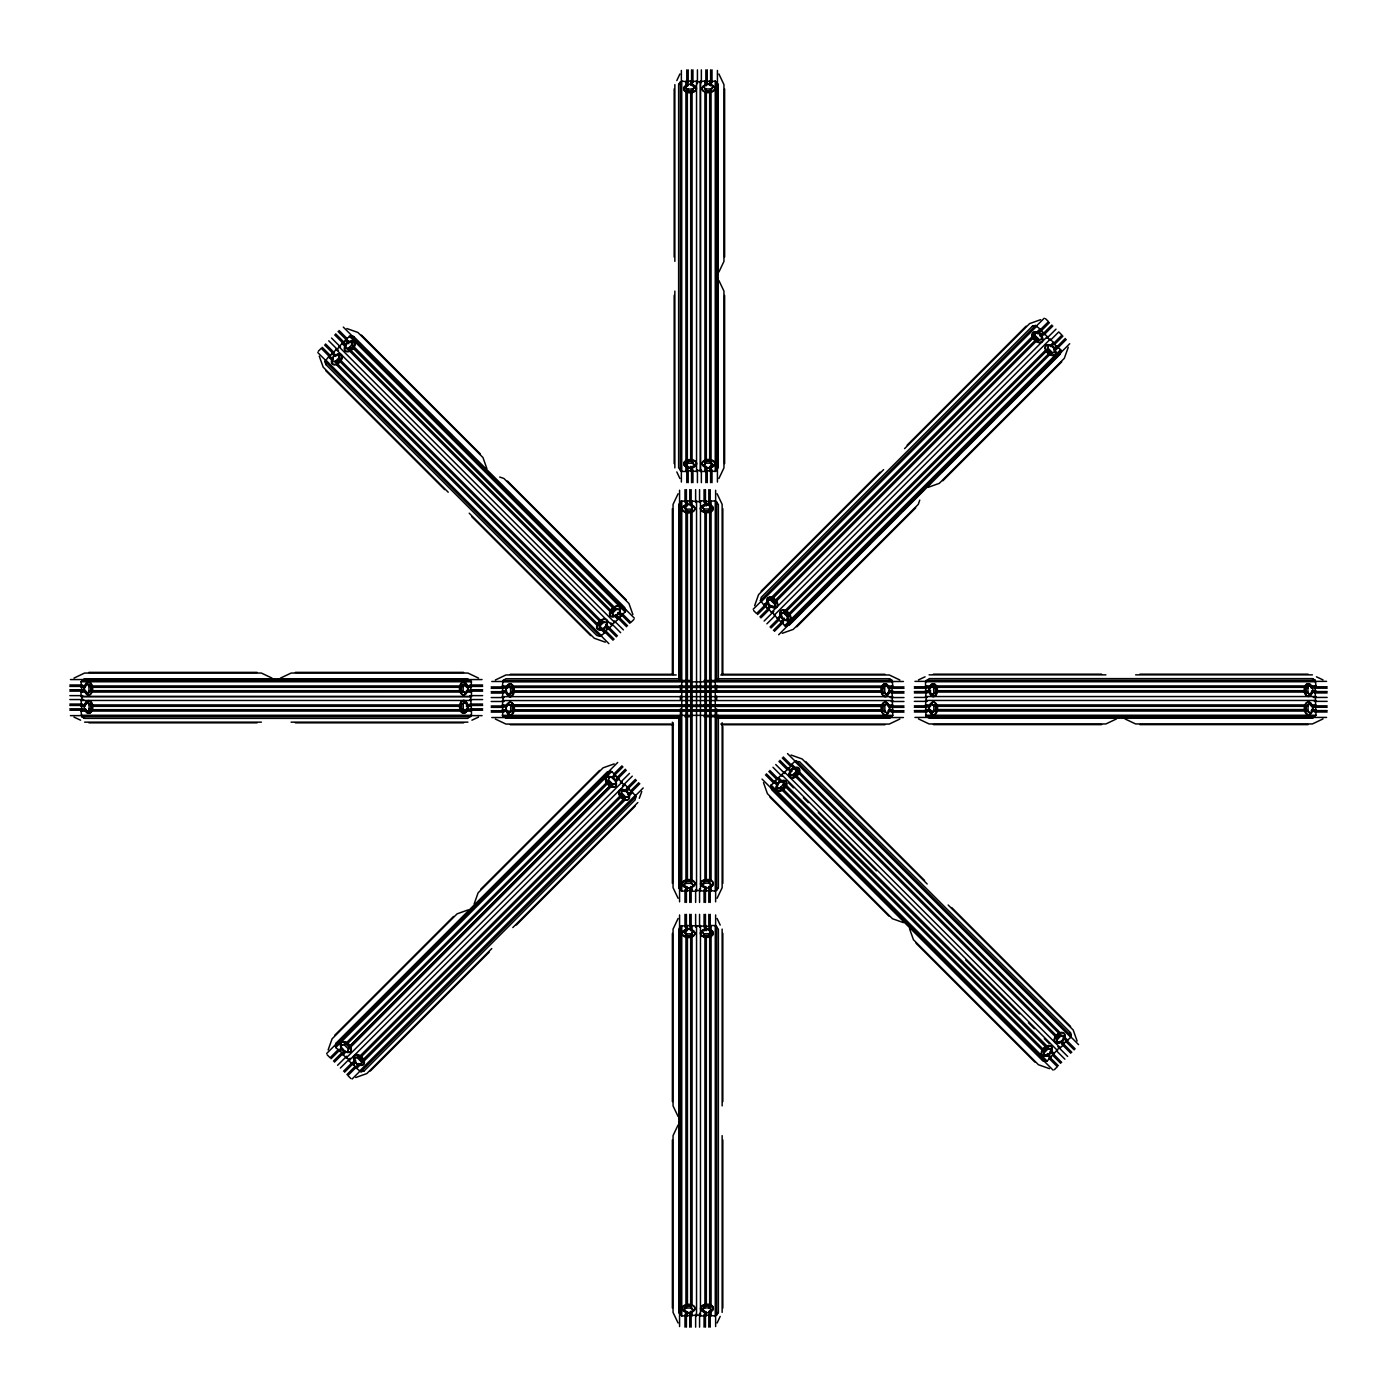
<?xml version="1.0" encoding="UTF-8"?>
<svg xmlns="http://www.w3.org/2000/svg" width="1397" height="1397" viewBox="0 0 1397 1397"><rect width="100%" height="100%" fill="white"/><g stroke="black" fill="none" stroke-linecap="round" stroke-linejoin="round"><path stroke-width="1.5" d="M341.2 1045.27L341.13 1048.606L344.413 1051.836L347.748 1051.731L349.023 1047.174L345.757 1043.926L341.2 1045.27L345.757 1043.926M347.748 1051.731L349.023 1047.174M354.174 1061.493L354.244 1058.158L358.802 1056.813L362.085 1060.061L362.015 1063.396L357.457 1064.741L354.174 1061.493L355.467 1056.918M360.793 1064.636L362.085 1060.061M1034.304 337.148L1034.374 333.813L1038.931 332.469L1042.197 335.717L1042.145 339.052L1037.587 340.379L1034.304 337.148L1035.579 332.573M1047.348 350.036L1048.641 345.461L1051.976 345.356L1055.259 348.604L1055.189 351.939L1050.631 353.284L1047.348 350.036L1048.641 345.461M607.835 781.744L609.127 777.169L612.462 777.046L615.745 780.294L615.675 783.63L611.118 784.974L607.835 781.744L609.127 777.169M620.879 794.631L622.171 790.056L625.524 789.934L628.79 793.182L628.72 796.534L624.162 797.862L620.879 794.631L622.171 790.056M767.582 604.028L767.652 600.675L772.227 599.33L775.492 602.578L775.422 605.931L770.865 607.258L767.582 604.028L768.804 602.806M774.217 607.154L775.492 602.578M780.644 616.915L780.713 613.562L785.271 612.235L788.554 615.466L788.467 618.819L783.909 620.163L780.644 616.915L781.849 615.693L778.304 619.412L780.679 621.787L784.241 618.155M787.262 620.041L787.332 616.688A2.48 1.519 44.6 0 0 787.227 616.252M685.927 89.478L685.927 471.453L681.736 471.453L678.628 467.803L678.628 84.693L681.736 81.043L687.289 81.969L687.324 81.043L690.677 81.043L690.677 85.269M690.677 81.043L690.642 81.969L696.544 81.043L696.544 471.453L685.892 470.545L685.927 471.453M696.544 81.043L696.509 81.969L704.926 81.043L704.926 85.269M704.926 81.043L704.891 81.969L709.676 81.043L709.676 85.269M709.676 81.043L709.641 81.969L715.247 81.043L718.11 84.693L718.11 467.803L715.247 471.453L704.891 470.545L704.926 471.453L700.456 471.453L700.421 81.969M678.89 717.482L678.89 887.566L681.753 891.234L692.109 890.308L692.074 891.234L696.544 891.234L696.579 890.308L704.926 891.234L704.961 890.308L709.676 891.234L709.711 890.308L715.264 891.234L718.372 887.566L718.372 715.334M687.359 930.646L687.359 926.455L685.944 925.547L680.426 926.228L678.89 929.197L678.89 1312.307L681.753 1315.957L700.491 1315.031L700.456 1315.957L704.926 1315.957L704.961 1315.031L715.264 1315.957L718.372 1312.307L718.372 929.197L715.264 925.547L711.073 925.547L711.073 1307.522M629.523 795.19L632.492 792.221L635.949 796.622L635.076 799.957L364.198 1070.853L360.863 1071.726L356.445 1068.268L359.431 1065.282M760.422 600.588L761.295 597.252L1032.191 326.357L1035.526 325.484L1039.944 328.941L763.88 604.988L760.422 600.588L1035.526 325.484L1032.191 326.357M628.929 795.836L631.881 792.885L631.514 791.226L627.532 788.537L628.161 787.873L625 784.712L624.372 785.376L611.764 771.476L607.154 772.035L336.275 1042.93L335.699 1047.54L343.679 1054.211L343.016 1054.84L349.599 1060.148L348.936 1060.76L352.096 1063.92L352.76 1063.309L355.449 1067.291L357.108 1067.64L360.059 1064.689M780.679 621.787L781.29 621.106L784.625 625.734L789.218 625.175L1060.113 354.279L1060.672 349.669L1052.692 342.998L1053.373 342.37L1050.212 339.209L1049.549 339.838L1044.275 333.289L1043.611 333.9L1040.922 329.919L1037.307 333.499M336.275 1042.93L335.245 1046.109L610.349 771.022M1060.113 354.279L1061.126 351.084L786.04 626.188M617.753 612.55L620.705 615.501L622.364 615.134L625.769 610.751L624.756 607.573L353.86 336.677L350.682 335.664L346.299 339.087L345.932 340.728L348.883 343.697M1060.393 1032.889L791.802 764.299L794.771 761.33L799.555 761.714L1070.434 1032.61L1070.818 1037.395L1062.89 1044.03L1063.519 1044.694L1060.358 1047.855L1059.729 1047.191L1047.121 1061.091L1042.511 1060.533L771.633 789.637L771.057 785.027L775.684 781.709L775.021 781.08L777.378 778.705L779.037 778.356L781.988 781.307M331.508 359.832L328.522 356.864L325.064 361.264L325.938 364.6L596.833 635.495L600.169 636.368L604.587 632.911L600.954 629.331M919.75 500.126L918.3 504.352L793.269 629.366L782.233 633.312M328.138 1049.933L332.067 1038.879L457.081 913.848L468.135 909.918M474.159 903.911L478.088 892.858L603.102 767.826L614.156 763.897M639.285 798.316L641.764 791.505M754.624 605.704L758.554 594.651L883.585 469.636M1068.251 347.277L1064.322 358.33L939.29 483.345L928.254 487.291M676.812 80.572L679.885 73.989M718.914 271.996L723.943 261.396L723.943 84.588L718.914 73.989M678.086 493.77L673.057 504.369L673.057 674.629M718.914 478.507L723.943 467.908L723.943 291.1L718.914 280.5M678.086 918.493L673.057 929.092L673.057 1105.9L678.086 1116.5M717.115 898.271L722.144 887.689L722.144 722.72M678.086 1125.004L673.057 1135.604L673.057 1312.412L678.086 1323.011M717.115 1323.011L720.188 1316.428M86.143 711.108L81.043 711.073L81.724 716.644L84.693 718.372L467.803 718.372L471.453 715.264L471.453 711.073L89.478 711.073M884.371 686.049L502.396 686.049L503.077 680.479L506.046 678.732L680.444 678.732M1307.522 685.927L925.547 685.927L925.547 681.736L929.197 678.628L1312.307 678.628L1315.276 680.356L1315.957 685.927L1310.857 685.892M687.359 505.924L687.359 501.733L685.944 500.825L680.426 501.506L678.89 504.474L678.89 678.855M81.043 692.074L81.969 692.109L81.043 681.753L84.693 678.89L467.803 678.89L471.453 681.753L470.545 692.109L471.453 692.074L471.453 696.544L470.545 696.579L81.043 696.544L81.043 692.074L85.269 692.074M716.905 678.732L889.156 678.732L892.124 680.479L892.805 686.049L891.897 686.014L892.805 715.369L889.156 718.233L716.905 718.233M1315.957 685.927L1315.031 685.892L1315.957 715.247L1312.307 718.11L929.197 718.11L926.228 716.574L925.547 711.056L926.455 709.641L930.646 709.641M678.628 84.693L680.356 81.724L680.356 470.772M718.372 887.566L716.644 890.553L716.644 708.803M718.372 1312.307L716.644 1315.276L716.644 926.228M763.88 604.988L764.508 604.325L767.232 608.359L770.218 605.372M767.232 608.359L767.861 607.678L771.388 612.497L1047.436 336.45M771.388 612.497L772.017 611.834L777.308 618.417L1045.916 349.826M777.308 618.417L777.937 617.753L778.304 619.412M687.83 461.551L685.543 465.725L687.865 468.152L692.475 468.117L694.763 465.672L692.423 461.534L687.83 461.551L685.543 465.725M706.166 461.447L703.896 465.62L706.201 468.03L710.811 468.012L713.099 465.568L710.776 461.412L706.166 461.447L703.896 465.62M683.901 506.709L686.189 504.265L690.799 504.23L693.104 506.657L690.834 510.831L686.224 510.865L683.901 506.709L686.224 509.137A2.48 1.519 -0.4 0 0 686.608 509.381M690.834 510.831L693.104 506.657M702.237 506.605L704.525 504.16L709.135 504.125L711.457 506.552L709.17 510.726L704.577 510.743L702.237 506.605L704.577 510.743M709.17 510.726L711.457 506.552M683.901 931.432L686.189 928.988L690.799 928.97L693.104 931.38L690.834 935.553L686.224 935.588L683.901 931.432L686.224 933.86A2.48 1.519 -0.4 0 0 686.608 934.104M690.834 935.553L693.104 931.38M702.237 931.328L704.525 928.883L709.135 928.848L711.457 931.275L709.17 935.449L704.577 935.466L702.237 931.328L704.577 935.466M709.17 935.449L711.457 931.275M685.421 86.701L687.708 84.257L692.318 84.239L694.641 86.649L692.353 90.805L687.743 90.84L685.421 86.701L687.743 90.84M692.353 90.805L694.641 86.649M703.756 86.579L706.044 84.152L710.654 84.117L712.976 86.527L710.706 90.7L706.096 90.735L703.756 86.579L706.096 90.735M710.706 90.7L712.976 86.527M686.294 881.577L684.006 884.022L686.346 888.16L690.956 888.125L693.244 885.681L690.904 881.542L686.294 881.577L684.024 885.75M704.647 881.472L702.359 883.899L704.682 888.038L709.292 888.003L711.579 885.576L709.257 881.437L704.647 881.472L702.359 885.628M686.294 1306.3L684.006 1308.745L686.346 1312.883L690.956 1312.848L693.244 1310.421L690.904 1306.265L686.294 1306.3L684.024 1310.473M704.647 1306.195L702.359 1308.622L704.682 1312.761L709.292 1312.743L711.579 1310.299L709.257 1306.16L704.647 1306.195L702.359 1310.351M332.067 357.876L335.297 354.594L339.873 355.868L339.977 359.221L336.729 362.487L332.172 361.212L332.067 357.876L333.289 359.081M344.954 344.815L348.185 341.549L352.76 342.824L352.865 346.159L349.634 349.442L345.059 348.167L344.954 344.815L346.177 346.037M338.633 354.663L338.738 357.999L335.507 361.282L332.172 361.212M345.059 348.167L348.394 348.22L351.625 344.954L351.52 341.601M598.929 624.581L602.159 621.298L606.735 622.591L606.857 625.926L603.609 629.209L600.273 629.139L598.929 624.581L600.273 629.139M611.816 611.519L615.047 608.254L619.622 609.529L619.744 612.881L616.514 616.164L613.161 616.094L611.816 611.519L613.161 616.094M600.151 625.786L603.382 622.503L606.735 622.591M613.039 612.742L616.287 609.459L619.622 609.529M767.652 600.675L772.227 599.33M1037.709 333.708L1038.931 332.469M770.865 607.258L772.07 606.036M1037.587 340.379L1042.145 339.052M1040.992 336.939L1042.197 335.717M611.118 784.974L615.675 783.63M780.713 613.562L785.271 612.235M1050.754 346.596L1051.976 345.356M788.554 615.466L787.332 616.688L784.049 613.458M1050.631 353.284L1055.189 351.939M1054.037 349.826L1055.259 348.604M354.244 1058.158L358.802 1056.813M357.457 1064.741L358.68 1063.501M624.162 797.862L628.72 796.534M627.585 794.404L628.79 793.182M776.645 784.328L779.875 781.045L784.45 782.337L784.573 785.69L781.325 788.956L777.972 788.886L776.645 784.328L777.867 785.533M792.763 768.001L789.532 771.284L790.877 775.841L794.212 775.911L797.46 772.628L796.115 768.071L792.763 768.001L793.985 769.206M776.749 787.681L780.102 787.751L783.333 784.468L783.228 781.115M789.637 774.619L792.99 774.689L796.22 771.423L796.115 768.071M1043.524 1051.05L1046.755 1047.767L1051.33 1049.042L1051.435 1052.395L1048.187 1055.661L1043.629 1054.386L1043.524 1051.05L1044.851 1055.608M1056.411 1037.988L1059.642 1034.723L1064.217 1035.998L1064.322 1039.333L1061.091 1042.616L1056.516 1041.341L1056.411 1037.988L1057.739 1042.546M1044.746 1052.255L1047.977 1048.99L1051.33 1049.042M1057.634 1039.211L1060.882 1035.928L1064.217 1035.998M318.254 351.293L321.223 348.324L330.984 358.103M328.522 356.864L329.151 357.527L331.875 353.493L334.861 356.479M331.875 353.493L332.503 354.174L336.031 349.355L612.078 625.402L603.906 632.282L604.587 632.911M336.031 349.355L336.66 350.018L341.951 343.418L618.015 619.482L611.415 624.791L612.078 625.402M341.951 343.418L342.579 344.099L345.303 340.065L348.29 343.051M618.015 619.482L617.334 618.854L621.368 616.129L618.382 613.143M633.906 619.412L630.938 622.381L621.875 613.335M761.138 591.141L880.058 472.203M907.159 445.119L1026.079 326.182M904.575 448.629L1029.606 323.615L1040.643 319.669M753.175 609.267L761.435 601.007M1035.945 326.496L1044.223 318.219M760.928 602.037L1036.976 325.972M334.634 1035.352L453.571 916.432M480.655 889.33L599.592 770.411M766.342 603.748L756.58 613.527L753.612 610.559M1039.403 330.687L1048.466 321.624L1045.497 318.656M772.873 597.933L1034.356 336.45M764.875 605.984L767.861 602.998M770.83 600.012L1034.967 335.891M1037.936 332.905L1040.922 329.919M757.558 614.505L766.621 605.46M1039.682 332.399L1049.461 322.62M774.689 600.902L1035.841 339.75M1039.682 335.874L1043.297 332.294M759.951 616.898L769.712 607.119M1042.773 334.058L1051.836 324.995M768.228 609.336L771.808 605.722M775.684 601.88L1037.709 339.803M1041.306 336.258L1044.275 333.289M760.928 617.876L769.241 609.563M1043.769 335.053L1052.832 325.99M326.671 1053.495L471.697 908.469M472.692 907.474L617.718 762.448M335.699 1047.54L611.764 771.476M764.107 621.054L773.868 611.275M1046.929 338.214L1055.992 329.151M338.388 1049.426L330.076 1057.739L327.108 1054.77M613.667 774.165L621.979 765.853M338.668 1050.492L341.654 1047.506M344.64 1044.537L608.76 780.399M611.746 777.413L614.715 774.444M774.148 615.256L1050.212 339.209M331.072 1058.734L339.384 1050.422M614.645 775.16L622.957 766.848M766.883 623.83L775.195 615.518M1050.457 340.239L1058.769 331.927L1061.947 335.105L1052.168 344.867M339.663 1051.487L342.632 1048.501M347.12 1044.03L609.738 781.394M612.724 778.408L615.71 775.422M333.446 1061.109L342.509 1052.046M616.287 778.286L625.35 769.223M342.021 1053.844L345.007 1050.876M349.477 1046.388L612.113 783.769M615.099 780.783L618.085 777.797M1050.387 345.356L1053.373 342.37M350.071 1045.847L610.07 785.847M334.442 1062.104L344.221 1052.325M616.566 779.98L626.327 770.218M770.044 626.991L778.356 618.679M343.016 1054.84L346.002 1051.854M348.971 1048.868L613.108 784.747M616.077 781.761L619.063 778.793M784.258 613.44L1047.785 349.879M1051.365 346.334L1054.351 343.348M771.039 627.986L779.351 619.674M1054.613 344.413L1062.925 336.101M786.633 615.815L1050.16 352.254M1053.74 348.709L1056.726 345.723M337.603 1065.282L346.666 1056.219M620.443 782.442L629.506 773.379M773.414 630.361L783.193 620.582M1056.254 347.539L1065.3 338.476M346.177 1058L622.224 781.936M781.656 622.765L784.643 619.779M787.629 616.81L1051.749 352.673M1054.089 350.28L1057.721 346.718M774.409 631.357L783.473 622.294M1056.534 349.233L1066.295 339.454M340.379 1068.041L350.158 1058.28M622.503 785.935L632.282 776.156M348.936 1060.76L625 784.712M784.625 625.734L1060.672 349.669M778.653 634.762L802.908 610.524M808.915 604.517L829.486 583.929M838.183 575.25L869.947 543.485M878.678 534.737L897.939 515.476M902.445 510.97L923.679 489.736M927.154 486.261L930.053 483.379M941.595 471.819L959.442 453.99M965.31 448.105L994.315 419.117M1005.857 407.557L1033.448 379.967M1037.954 375.461L1069.7 343.714M343.557 1071.22L352.62 1062.157M626.38 788.379L635.443 779.334M352.096 1063.92L355.711 1060.34M359.553 1056.464L620.705 795.33M624.581 791.488L628.161 787.873M344.553 1072.215L354.314 1062.436M626.659 790.091L636.438 780.312M353.092 1064.916L356.06 1061.93M360.548 1057.459L621.682 796.307M626.153 791.837L629.139 788.851M346.927 1074.59L355.24 1066.278M630.501 791.016L638.813 782.687M355.449 1067.291L359.081 1063.711M361.421 1061.318L625.542 797.198M627.934 794.841L631.514 791.226M356.235 1067.256L347.905 1075.568L350.891 1078.554M630.03 793.461L639.809 783.682M796.796 626.799L915.716 507.879M942.818 480.778L1061.737 361.84M363.901 1060.812L625.035 799.678M363.01 1061.737L624.494 800.271M359.413 1071.237L635.46 795.172M352.166 1078.99L360.426 1070.713M634.954 796.203L643.214 787.943M635.949 796.622L360.863 1071.726L364.198 1070.853M491.796 948.563L366.782 1073.594L355.729 1077.524M512.804 927.573L637.835 802.542M370.292 1071.028L489.229 952.09M516.331 925.006L635.251 806.069M1048.466 1047.82L778.373 777.727L792.466 764.91L791.802 764.299M1054.368 1069.683L1057.337 1066.714L1049.025 1058.402M84.117 686.346L88.255 684.006L90.7 686.294L90.735 690.904L88.325 693.226L84.152 690.956L84.117 686.346L85.846 686.329M86.579 693.244L90.735 690.904M84.239 704.682L88.378 702.359L90.805 704.647L90.84 709.257L88.43 711.562L84.257 709.292L84.239 704.682L85.968 704.682M86.701 711.579L90.84 709.257M883.009 687.865L885.419 685.543L889.592 687.83L889.61 692.441L887.2 694.746L883.044 692.475L883.009 687.865L887.147 685.543M883.131 706.218L885.523 703.896L889.697 706.166L889.732 710.776L887.322 713.099L883.148 710.811L883.131 706.218L887.27 703.878M1306.16 687.743L1308.57 685.438L1312.743 687.708L1312.761 692.318L1310.351 694.641L1306.195 692.353L1306.16 687.743L1310.299 685.421M1306.265 706.096L1308.675 703.774L1312.848 706.044L1312.883 710.654L1310.473 712.976L1306.3 710.706L1306.265 706.096L1310.421 703.756M461.412 686.224L463.839 683.919L468.012 686.189L468.03 690.799L465.62 693.104L461.447 690.834L461.412 686.224L465.568 683.901M461.534 704.577L463.944 702.254L468.117 704.525L468.152 709.135L465.725 711.457L461.551 709.17L461.534 704.577L465.672 702.237M505.697 687.988L508.124 685.665L512.297 687.935L512.315 692.545L509.905 694.868L505.731 692.58L505.697 687.988L507.425 687.97M508.176 694.868L510.603 692.563A2.48 1.519 89.6 0 0 510.848 692.161M508.229 704.001L505.819 706.323L505.836 710.933L508.281 713.221L512.437 710.881L512.402 706.288L508.229 704.001L512.402 706.288M508.281 713.221L512.437 710.881M928.848 687.865L933.004 685.543L935.449 687.83L935.466 692.423L933.056 694.746L928.883 692.475L928.848 687.865L930.577 687.848M931.328 694.763L935.466 692.423M931.38 703.896L928.97 706.201L928.988 710.811L931.432 713.099L935.588 710.776L935.553 706.166L931.38 703.896L935.553 706.166M931.432 713.099L933.86 710.776A2.48 1.519 89.6 0 0 934.104 710.392M1039.944 328.941L1040.259 330.548M84.693 678.89L81.724 680.426L470.772 680.426M889.156 718.233L892.124 716.696L703.983 716.696M1312.307 718.11L1315.276 716.574L926.228 716.574M73.989 678.086L84.588 673.057L261.396 673.057L271.996 678.086M280.5 678.086L291.1 673.057L467.908 673.057L478.507 678.086M495.341 680.007L505.941 674.961L676.218 674.961M471.924 720.188L478.507 717.115M918.493 679.885L925.076 676.812M899.86 719.036L889.26 724.065L720.765 724.065M1116.5 718.914L1105.9 723.943L929.092 723.943L918.493 718.914M1323.011 718.914L1312.412 723.943L1135.604 723.943L1125.004 718.914M502.396 686.049L503.322 686.014L502.396 690.799L506.622 690.799M502.396 690.799L503.322 690.764L502.396 696.649L892.805 696.649M502.396 696.649L503.322 696.632L502.396 705.031L884.371 705.031M471.453 711.073L470.545 711.108L471.453 709.676L470.545 696.579M925.547 685.927L926.455 685.892L925.547 690.677L930.646 690.642M502.396 705.031L503.322 704.996L502.396 709.781L506.622 709.781M925.547 690.677L926.455 690.642L925.547 696.544L1315.957 696.544M502.396 709.781L503.322 709.746L502.396 715.369L506.046 718.233L680.444 718.233M925.547 696.544L926.455 696.509L925.547 704.926L1305.409 704.926M925.547 704.926L926.455 704.891L925.547 709.676L929.773 709.676M925.547 709.676L926.455 709.641M620.949 791.278L624.302 791.173M687.743 89.111L692.353 89.076M706.079 88.989L710.689 88.971M687.83 463.28L692.441 463.263L694.763 465.672M706.183 463.175L710.776 463.14L713.099 465.568M690.817 509.102L686.224 509.137L686.224 510.865M704.559 509.014L709.17 508.997M86.527 684.024L90.7 686.294M466.284 686.206L468.012 686.189M508.124 685.665L512.297 687.935M84.152 690.956L85.881 690.939M887.863 687.83L889.592 687.83M931.275 685.543L935.449 687.83M461.447 690.834L465.62 693.104M505.731 692.58L507.46 692.58M512.315 692.545L510.603 692.563L510.569 687.953M1310.997 687.726L1312.743 687.708M883.044 692.475L887.2 694.746M887.881 692.441L889.61 692.441M928.883 692.475L930.612 692.458M1306.195 692.353L1310.351 694.641M1311.032 692.318L1312.761 692.318M86.649 702.359L90.805 704.647M466.388 704.542L468.117 704.525M84.257 709.292L86.003 709.274M887.968 706.183L889.697 706.166M461.551 709.17L465.725 711.457M466.423 709.152L468.152 709.135M505.836 710.933L507.565 710.916M1311.119 706.061L1312.848 706.044M883.148 710.811L887.322 713.099M888.003 710.794L889.732 710.776M928.988 710.811L930.716 710.794M935.588 710.776L933.86 710.776L933.825 706.183M1306.3 710.706L1310.473 712.976M1311.154 710.671L1312.883 710.654M704.647 883.201L709.257 883.166L711.579 885.576M690.817 933.825L686.224 933.86L686.224 935.588M704.559 933.737L709.17 933.72M686.311 1308.029L690.921 1308.011L693.244 1310.421M704.647 1307.924L709.257 1307.889L711.579 1310.299M700.421 470.545L696.509 470.545L696.544 471.453M687.324 505.05L687.324 500.825L700.491 501.733L700.456 500.825L704.926 500.825L704.961 501.733L715.264 500.825L718.372 504.474L718.372 681.003M88.902 672.376L257.083 672.376M295.413 672.376L463.594 672.376M510.254 674.297L673.476 674.297M721.725 674.297L884.947 674.297M933.406 674.175L1101.587 674.175M1139.917 674.175L1308.098 674.175M720.765 674.961L889.26 674.961L899.86 680.007M929.092 674.856L1105.9 674.856M1135.604 674.856L1312.412 674.856M70.444 679.571L275.541 679.571M276.955 679.571L482.052 679.571M503.077 680.479L691.218 680.479M703.983 680.479L892.124 680.479L889.156 678.732M926.228 680.356L1315.276 680.356L1312.307 678.628M914.948 681.369L926.63 681.369M1314.856 681.369L1326.556 681.369M491.796 681.492L503.496 681.492M891.723 681.492L903.405 681.492M81.043 681.753L471.453 681.753M502.396 681.858L892.805 681.858M925.547 681.736L1315.957 681.736M69.85 684.984L82.667 684.984M469.829 684.984L482.646 684.984M81.043 685.944L85.269 685.944M91.591 685.944L471.453 685.944M887.706 686.014L892.805 686.049M69.85 686.398L83.663 686.398M469.829 686.398L482.646 686.398M491.203 686.905L504.02 686.905M890.186 686.905L903.999 686.905M914.354 686.783L927.171 686.783M1313.337 686.783L1327.15 686.783M81.043 687.324L85.269 687.324M91.591 687.324L460.905 687.324M466.354 687.359L471.453 687.324M502.396 687.446L882.258 687.446M887.706 687.411L892.805 687.446M925.547 687.324L1305.409 687.324M1310.857 687.289L1315.957 687.324M491.203 688.302L504.02 688.302M891.181 688.302L903.999 688.302M914.354 688.197L927.171 688.197M1314.333 688.197L1327.15 688.197M69.85 689.751L83.663 689.751M469.829 689.751L482.646 689.751M81.043 690.677L85.269 690.677M91.591 690.677L460.905 690.677M466.354 690.712L471.453 690.677M936.095 690.677L1305.409 690.677M1311.731 690.677L1315.957 690.677M512.943 690.799L882.258 690.799M888.579 690.799L892.805 690.799M69.85 691.148L83.663 691.148M469.829 691.148L482.646 691.148M914.354 691.55L927.171 691.55M1313.337 691.55L1327.15 691.55M491.203 691.672L504.02 691.672M890.186 691.672L903.999 691.672M91.591 692.074L471.453 692.074M502.396 692.196L506.622 692.196M512.943 692.196L882.258 692.196M888.579 692.196L892.805 692.196M925.547 692.074L930.646 692.039M936.095 692.074L1305.409 692.074M1311.731 692.074L1315.957 692.074M491.203 693.069L504.02 693.069M891.181 693.069L903.999 693.069M914.354 692.947L927.171 692.947M1314.333 692.947L1327.15 692.947M69.85 695.636L82.667 695.636M469.829 695.636L482.646 695.636M81.043 696.544L471.453 696.544M914.354 697.435L927.171 697.435M1313.337 697.435L1327.15 697.435M491.203 697.557L504.02 697.557M890.186 697.557L903.999 697.557M69.85 699.565L83.663 699.565M469.829 699.565L482.646 699.565M81.043 711.073L81.969 711.108L81.043 700.456L471.453 700.456M502.396 700.561L892.805 700.561M925.547 700.456L1315.957 700.456M491.203 701.486L504.02 701.486M891.181 701.486L903.999 701.486M914.354 701.364L927.171 701.364M1314.333 701.364L1327.15 701.364M69.85 704.053L82.667 704.053M469.829 704.053L482.646 704.053M81.043 704.926L85.269 704.926M91.591 704.926L460.905 704.926M466.354 704.961L471.453 704.926M511.669 704.996L682.696 704.996M684.809 704.996L691.201 704.996M704.001 704.996L883.533 704.996M1311.731 704.926L1315.957 704.926M888.579 705.031L892.805 705.031M69.85 705.45L83.663 705.45M469.829 705.45L482.646 705.45M914.354 705.852L927.171 705.852M1313.337 705.852L1327.15 705.852M491.203 705.956L504.02 705.956M890.186 705.956L903.999 705.956M81.043 706.323L85.269 706.323M91.591 706.323L460.905 706.323M466.354 706.358L471.453 706.323M502.396 706.428L506.622 706.428M512.943 706.428L882.258 706.428M888.579 706.428L892.805 706.428M925.547 706.323L930.646 706.288M936.095 706.323L1305.409 706.323M1311.731 706.323L1315.957 706.323M914.354 707.249L927.171 707.249M1313.337 707.249L1327.15 707.249M491.203 707.353L504.02 707.353M890.186 707.353L903.999 707.353M69.85 708.803L82.667 708.803M469.829 708.803L482.646 708.803M936.898 709.641L1304.606 709.641M81.043 709.676L86.143 709.711M91.591 709.676L471.453 709.676M512.943 709.781L882.258 709.781M888.579 709.781L892.805 709.781M936.095 709.676L1305.409 709.676M1311.731 709.676L1315.957 709.676M69.85 710.217L83.663 710.217M469.829 710.217L482.646 710.217M491.203 710.724L504.02 710.724M890.186 710.724L903.999 710.724M914.354 710.602L927.171 710.602M1313.337 710.602L1327.15 710.602M925.547 711.056L1305.409 711.056M1311.731 711.056L1315.957 711.056M502.396 711.178L882.258 711.178M888.579 711.178L892.805 711.178M491.203 712.121L504.02 712.121M891.181 712.121L903.999 712.121M914.354 712.016L927.171 712.016M1314.333 712.016L1327.15 712.016M81.043 715.264L471.453 715.264M502.396 715.369L892.805 715.369M925.547 715.247L1315.957 715.247M70.444 715.631L82.144 715.631M470.37 715.631L482.052 715.631M470.772 716.644L81.724 716.644L84.693 718.372M503.077 716.696L680.566 716.696M684.827 716.696L691.218 716.696M914.948 717.429L1120.045 717.429M1121.459 717.429L1326.556 717.429M491.796 717.534L679.082 717.534M718.163 717.534L903.405 717.534M84.588 722.144L261.396 722.144M291.1 722.144L467.908 722.144M88.902 722.825L257.083 722.825M295.413 722.825L463.594 722.825M670.909 724.065L505.941 724.065L495.341 719.036M510.254 724.729L673.476 724.729M721.725 724.729L884.947 724.729M933.406 724.624L1101.587 724.624M1139.917 724.624L1308.098 724.624M687.324 929.773L687.324 925.547L711.108 926.455L711.073 925.547M352.76 342.824L348.185 341.549M599.034 627.917L603.609 629.209M81.043 700.456L81.969 700.491L81.969 696.579M353.86 336.677L350.682 335.664L625.769 610.751M1042.511 1060.533L1045.707 1061.545L770.603 786.441M499.707 477.041L503.933 478.49L628.964 603.521L632.893 614.575M346.858 328.539L357.911 332.469L482.943 457.5L486.872 468.554M605.285 642.166L594.249 638.237L469.217 513.205M791.086 755.044L802.14 758.973L927.171 883.987M903.492 922.649L892.439 918.72L767.424 793.688L763.495 782.634M1049.514 1068.67L1038.46 1064.741L913.446 939.71L909.517 928.656M1316.428 676.812L1323.011 679.885M73.989 717.115L80.572 720.188M1038.792 339.157L1035.526 335.926A2.48 1.502 44.6 0 0 1035.753 336.904M1048.571 348.813L1051.854 352.044M771.004 600.57L774.287 603.801M796.22 771.423L797.46 772.628M1059.642 1034.723L1060.882 1035.928M1063.082 1038.128L1064.322 1039.333M792.99 774.689L794.212 775.911M1059.852 1041.394L1061.091 1042.616M351.625 344.954L352.865 346.159M615.047 608.254L616.287 609.459M348.394 348.22L349.634 349.442M616.514 616.164L615.274 614.942L618.993 618.487M783.333 784.468L784.573 785.69M1046.755 1047.767L1047.977 1048.99M1050.195 1051.173L1051.435 1052.395M780.102 787.751L781.325 788.956M1046.964 1054.456L1048.187 1055.661M335.297 354.594L336.52 355.816M338.738 357.999L339.977 359.221M602.159 621.298L603.382 622.503M605.617 624.721L606.857 625.926M336.729 362.487L335.507 361.282A2.48 1.502 -45.4 0 0 335.961 361.177M609.057 780.521L612.323 783.752M622.102 793.409L625.367 796.639M344.535 1045.166L347.818 1048.396M357.58 1058.053L360.863 1061.283M805.667 761.54L924.587 880.477M951.689 907.561L1070.608 1026.498M948.161 904.994L1073.193 1030.008L1077.122 1041.062M796.22 760.841L1071.307 1035.945L1070.434 1032.61M787.524 753.577L795.784 761.854M1070.312 1036.364L1078.571 1044.624M794.771 761.33L1070.818 1037.395M1063.379 1035.876L1067.849 1040.346M361.439 335.053L480.358 453.973M507.46 481.074L626.38 599.994M783.28 756.982L793.042 766.761M1066.854 1040.573L1075.166 1048.885M790.807 765.277L1060.899 1035.369M1063.292 1037.709L1066.871 1041.341M782.285 757.977L790.597 766.289M1065.859 1041.551L1074.171 1049.863M788.449 767.652L792.064 771.231M795.906 775.108L1057.04 1036.26M1061.51 1040.73L1064.497 1043.716M779.91 760.352L788.222 768.664M1062.017 1042.476L1071.796 1052.255M787.454 768.647L791.086 772.209M794.91 776.103L1056.062 1037.238M1060.533 1041.708L1063.519 1044.694M778.915 761.348L787.227 769.66M1061.737 1044.188L1070.801 1053.233M343.295 327.09L353.022 336.799M366.031 349.826L378.046 361.84M389.763 373.54L414.368 398.162M431.69 415.485L452.069 435.864M459.578 443.373L478.612 462.407M489.317 473.112L513.572 497.349M521.081 504.858L538.701 522.478M554.609 538.404L580.611 564.388M593.725 577.502L607.101 590.896M618.871 602.666L634.343 618.138M349.267 336.118L625.315 612.165M784.293 771.808L1060.358 1047.855M775.737 764.526L784.8 773.571M1057.861 1046.632L1067.64 1056.411M339.052 330.495L347.364 338.807M346.299 339.087L349.285 342.055M352.271 345.042L614.89 607.678M619.377 612.148L622.364 615.134M781.534 774.567L1057.581 1050.614M338.057 331.491L347.836 341.252M620.181 613.615L629.942 623.376M772.978 767.285L782.023 776.348M788.537 782.861L793.496 787.821M803.397 797.722L808.357 802.681M818.24 812.548L876.513 870.837M965.729 960.036L1019.6 1013.925M1028.402 1022.709L1034.444 1028.751M1044.327 1038.652L1049.287 1043.611M1056.551 1050.876L1064.863 1059.188M352.76 347.521L615.396 610.157M353.319 348.115L613.318 608.114M335.682 333.866L344.745 342.929M618.504 616.688L627.567 625.751M784.939 784.258L1046.423 1045.724M342.946 342.44L345.932 345.426M350.403 349.896L613.039 612.532M1051.452 1050.806L1054.421 1053.775M334.686 334.861L344.465 344.622M616.077 616.252L626.589 626.747M769.799 770.463L778.112 778.775M1051.924 1052.587L1061.685 1062.349M777.378 778.705L781.01 782.285M784.835 786.162L1045.986 1047.313M1050.457 1051.784L1053.443 1054.77M768.804 771.458L777.116 779.77M1052.395 1055.032L1060.707 1063.344M775.021 781.08L777.989 784.066M780.975 787.052L1043.611 1049.688M1047.488 1053.513L1051.068 1057.145M331.526 338.022L340.589 347.085M614.348 620.862L623.411 629.907M766.429 773.833L776.208 783.595M1050.003 1057.407L1058.315 1065.719M338.79 346.578L614.855 622.643M774.025 782.076L777.011 785.062M779.997 788.03L1044.118 1052.168M1046.51 1054.508L1050.09 1058.123M765.434 774.829L773.763 783.141M328.749 340.798L338.511 350.577M610.873 622.922L620.635 632.684M771.057 785.027L1047.121 1061.091M762.029 779.072L907.055 924.098M908.05 925.093L1053.076 1070.119M325.571 343.976L333.883 352.288M607.695 626.083L617.474 635.862M332.87 352.515L335.856 355.502M340.327 359.972L601.461 621.106M605.949 625.577L608.917 628.563M324.593 344.954L332.905 353.266M608.166 628.528L616.479 636.857M339.331 360.95L600.483 622.102M604.953 626.572L607.939 629.558M322.201 347.329L330.53 355.641M605.041 630.169L614.104 639.232M329.517 355.868L333.08 359.483M336.974 363.325L605.565 631.915M603.329 630.449L613.108 640.21M769.991 797.216L888.929 916.135M916.013 943.237L1034.95 1062.157M335.979 364.32L597.13 625.454M325.553 359.815L601.618 635.879M317.817 352.585L326.077 360.845M600.588 635.356L608.865 643.633M600.169 636.368L325.064 361.264L325.938 364.6M448.227 492.215L323.196 367.184L319.267 356.148M325.78 370.711L444.7 489.631M471.802 516.733L590.721 635.652M693.244 885.681L690.904 881.542M718.11 84.693L716.574 81.724L716.574 470.772M678.89 887.566L680.426 890.553L680.426 708.803M678.89 1312.307L680.426 1315.276L680.426 926.228M717.115 493.77L722.144 504.369L722.144 674.629M676.812 471.924L679.885 478.507M717.115 918.493L720.188 925.076M678.086 898.271L673.057 887.689L673.057 722.72M687.324 500.825L687.359 501.733M687.324 925.547L687.359 926.455M1307.889 687.743L1307.924 692.353M1308.011 706.079L1308.029 710.689M933.72 687.83L933.737 692.441M884.738 687.865L884.772 692.458M884.86 706.201L884.877 710.811M710.654 84.117L710.671 85.846M710.776 461.412L710.776 463.14A2.48 1.519 -0.4 0 0 710.392 462.896M710.794 466.284L710.811 468.012M709.135 504.125L709.152 505.854M706.044 84.152L706.061 85.881M709.257 881.437L709.257 883.166M709.274 886.274L709.292 888.003M709.135 928.848L709.152 930.577M704.525 504.16L704.542 505.889M709.257 1306.16L709.257 1307.889M709.274 1310.997L709.292 1312.743M704.682 886.309L704.682 888.038M704.525 928.883L704.542 930.612M704.682 1311.032L704.682 1312.761M692.318 84.239L692.318 85.968M692.423 461.534L692.441 463.263M692.458 466.388L692.475 468.117M687.708 84.257L687.726 86.003M690.939 886.397L690.956 888.125M687.848 466.423L687.865 468.152M686.189 504.265L686.206 505.993M690.904 1306.265L690.921 1308.011M690.939 1311.119L690.956 1312.848M686.329 886.414L686.346 888.16M686.189 928.988L686.206 930.716M686.329 1311.154L686.346 1312.883M510.673 706.288L510.708 710.898M463.175 690.817L463.14 686.224A2.48 1.519 89.6 0 0 462.896 686.608M463.263 704.559L463.28 709.17M88.971 686.311L88.989 690.921M89.076 704.647L89.111 709.257M724.624 88.902L724.624 257.083M724.624 295.413L724.624 463.594M722.825 508.683L722.825 674M722.825 726.457L722.825 883.375M722.825 933.406L722.825 1101.587M722.825 1139.917L722.825 1308.098M722.144 929.092L722.144 1105.9M722.144 1135.604L722.144 1312.412M717.429 70.444L717.429 275.541M717.429 276.955L717.429 482.052M716.644 501.506L716.644 681.125M716.644 685.386L716.644 691.759M716.644 696.02L716.644 700.281M715.631 490.225L715.631 501.907M715.631 890.133L715.631 901.833M715.631 914.948L715.631 926.63M715.631 1314.856L715.631 1326.556M715.247 81.043L715.247 471.453M715.264 500.825L715.264 891.234M715.264 925.547L715.264 1315.957M712.016 69.85L712.016 82.667M712.016 469.829L712.016 482.646M711.056 81.043L711.056 85.269M711.056 91.591L711.056 471.453M711.073 500.825L711.073 880.686M711.108 886.135L711.073 891.234M711.108 1310.857L711.073 1315.957M710.602 69.85L710.602 83.663M710.602 469.829L710.602 482.646M710.217 489.631L710.217 502.449M710.217 888.614L710.217 902.427M710.217 914.354L710.217 927.171M710.217 1313.337L710.217 1327.15M709.676 91.591L709.676 460.905M709.641 466.354L709.676 471.453M709.676 500.825L709.676 880.686M709.711 886.135L709.676 891.234M709.676 925.547L709.676 1305.409M709.711 1310.857L709.676 1315.957M708.803 489.631L708.803 502.449M708.803 889.61L708.803 902.427M708.803 914.354L708.803 927.171M708.803 1314.333L708.803 1327.15M707.249 69.85L707.249 83.663M707.249 469.829L707.249 482.646M706.323 81.043L706.323 85.269M706.323 91.591L706.323 460.905M706.288 466.354L706.323 471.453M706.323 500.825L706.358 505.924M706.323 511.372L706.323 880.686M706.323 887.008L706.323 891.234M706.323 925.547L706.358 930.646M706.323 936.095L706.323 1305.409M706.323 1311.731L706.323 1315.957M705.852 69.85L705.852 83.663M705.852 469.829L705.852 482.646M705.45 489.631L705.45 502.449M705.45 888.614L705.45 902.427M705.45 914.354L705.45 927.171M705.45 1313.337L705.45 1327.15M704.926 91.591L704.926 471.453M704.926 500.825L704.961 505.924M704.926 511.372L704.926 880.686M704.926 887.008L704.926 891.234M704.926 925.547L704.961 930.646M704.926 936.095L704.926 1305.409M704.926 1311.731L704.926 1315.957M704.053 489.631L704.053 502.449M704.053 889.61L704.053 902.427M704.053 914.354L704.053 927.171M704.053 1314.333L704.053 1327.15M701.364 69.85L701.364 82.667M701.364 469.829L701.364 482.646M700.456 81.043L700.456 471.453M700.456 500.825L700.456 891.234M700.456 925.547L700.456 1315.957M699.565 489.631L699.565 502.449M699.565 888.614L699.565 902.427M699.565 914.354L699.565 927.171M699.565 1313.337L699.565 1327.15M697.435 69.85L697.435 83.663M697.435 469.829L697.435 482.646M696.544 500.825L696.544 891.234M696.544 925.547L696.544 1315.957M695.636 489.631L695.636 502.449M695.636 889.61L695.636 902.427M695.636 914.354L695.636 927.171M695.636 1314.333L695.636 1327.15M692.947 69.85L692.947 82.667M692.947 469.829L692.947 482.646M692.074 81.043L692.074 85.269M692.074 91.591L692.074 460.905M692.039 466.354L692.074 471.453M692.074 500.825L692.074 880.686M692.074 887.008L692.074 891.234M692.074 925.547L692.074 1305.409M692.074 1311.731L692.074 1315.957M691.55 69.85L691.55 83.663M691.55 469.829L691.55 482.646M691.148 489.631L691.148 502.449M691.148 888.614L691.148 902.427M691.148 914.354L691.148 927.171M691.148 1313.337L691.148 1327.15M690.677 91.591L690.677 460.905M690.642 466.354L690.677 471.453M690.677 500.825L690.712 505.924M690.677 511.372L690.677 880.686M690.677 887.008L690.677 891.234M690.677 925.547L690.712 930.646M690.677 936.095L690.677 1305.409M690.677 1311.731L690.677 1315.957M689.751 489.631L689.751 502.449M689.751 888.614L689.751 902.427M689.751 914.354L689.751 927.171M689.751 1313.337L689.751 1327.15M688.197 69.85L688.197 82.667M688.197 469.829L688.197 482.646M687.359 512.175L687.359 681.107M687.359 685.368L687.359 691.759M687.359 696.02L687.359 700.281M687.359 708.803L687.359 879.866M687.359 936.898L687.359 1304.606M687.324 81.043L687.289 86.143M687.324 91.591L687.324 471.453M687.324 511.372L687.324 880.686M687.324 887.008L687.324 891.234M687.324 936.095L687.324 1305.409M687.324 1311.731L687.324 1315.957M686.783 69.85L686.783 83.663M686.783 469.829L686.783 482.646M686.398 489.631L686.398 502.449M686.398 888.614L686.398 902.427M686.398 914.354L686.398 927.171M686.398 1313.337L686.398 1327.15M685.927 81.043L685.892 86.143M685.944 500.825L685.944 880.686M685.944 887.008L685.944 891.234M685.944 925.547L685.944 1305.409M685.944 1311.731L685.944 1315.957M684.984 489.631L684.984 502.449M684.984 889.61L684.984 902.427M684.984 914.354L684.984 927.171M684.984 1314.333L684.984 1327.15M681.736 81.043L681.736 471.453M681.753 500.825L681.753 891.234M681.753 925.547L681.753 1315.957M681.369 70.444L681.369 82.144M681.369 470.37L681.369 482.052M680.426 501.506L680.426 681.125M680.426 685.386L680.426 691.759M680.426 696.02L680.426 700.281M679.571 490.225L679.571 679.553M679.571 716.574L679.571 901.833M679.571 914.948L679.571 1120.045M679.571 1121.459L679.571 1326.556M674.856 84.588L674.856 261.396M674.856 291.1L674.856 467.908M674.175 88.902L674.175 257.083M674.175 295.413L674.175 463.594M672.376 508.683L672.376 674M672.376 722.249L672.376 883.375M672.376 933.406L672.376 1101.587M672.376 1139.917L672.376 1308.098M692.51 88.535A2.48 1.502 -0.4 0 1 692.353 88.919M688.127 89.373A2.48 1.502 -0.4 0 1 687.603 88.657M691.672 84.623A6.426 3.912 -0.4 0 1 695.322 90.613A6.426 3.912 -0.4 0 1 684.774 90.683A6.426 3.912 -0.4 0 1 688.354 84.641M691.69 85.147A6.426 3.912 -0.4 0 1 695.322 91.137A6.426 3.912 -0.4 0 1 684.792 91.207A6.426 3.912 -0.4 0 1 688.354 85.165M710.706 88.814A2.48 1.502 -0.4 0 1 710.392 89.164M706.131 88.919A2.48 1.502 -0.4 0 1 705.939 88.552M710.025 85.025A6.426 3.912 -0.4 0 1 713.675 91.032A6.426 3.912 -0.4 0 1 703.128 91.084A6.426 3.912 -0.4 0 1 706.69 85.042M702.918 465.341A6.426 3.929 -0.4 0 1 705.729 459.805A6.426 3.929 -0.4 0 1 714.513 461.953A6.426 3.929 -0.4 0 1 710.165 467.122M706.83 467.139A6.426 3.929 -0.4 0 1 703.948 466.144M357.457 1058.158A2.48 1.502 44.6 0 1 358.435 1058.227M359.5 1058.821A2.48 1.502 44.6 0 1 360.356 1059.782M353.93 1058.559A6.426 3.912 44.6 0 1 357.37 1054.543A6.426 3.912 44.6 0 1 363.988 1060.096A6.426 3.912 44.6 0 1 361.701 1065.09M360.391 1064.951A6.426 3.912 44.6 0 1 357.632 1063.641M355.275 1061.301A6.426 3.912 44.6 0 1 354.436 1059.939M341.392 1047.052A6.426 3.912 44.6 0 1 344.308 1041.638A6.426 3.912 44.6 0 1 351.328 1048.571A6.426 3.912 44.6 0 1 345.967 1051.574M344.588 1050.754A6.426 3.912 44.6 0 1 342.213 1048.414M623.988 796.22A2.48 1.519 44.6 0 1 623.01 795.417M625.716 790.65A6.426 3.929 44.6 0 1 628.266 799.451A6.426 3.929 44.6 0 1 619.342 794.212A6.426 3.929 44.6 0 1 624.337 789.846M629.209 797.408A6.426 3.929 44.6 0 1 623.76 799.573A6.426 3.929 44.6 0 1 618.522 792.378A6.426 3.929 44.6 0 1 623.97 790.213M626.624 792.099A6.426 3.929 44.6 0 1 629.052 796.115M610.943 783.315A2.48 1.519 44.6 0 1 610.419 782.966M609.948 782.53A2.48 1.519 44.6 0 1 609.302 781.482M615.501 781.849A6.426 3.929 44.6 0 1 612.55 787.262A6.426 3.929 44.6 0 1 605.53 780.329A6.426 3.929 44.6 0 1 610.926 777.326M612.305 778.129A6.426 3.929 44.6 0 1 614.663 780.469M1308.465 692.51A2.48 1.502 89.6 0 1 1308.081 692.353M1307.627 688.127A2.48 1.502 89.6 0 1 1308.343 687.603M1312.377 691.672A6.426 3.912 89.6 0 1 1306.387 695.322A6.426 3.912 89.6 0 1 1306.317 684.774A6.426 3.912 89.6 0 1 1312.359 688.354M1311.853 691.69A6.426 3.912 89.6 0 1 1305.863 695.322A6.426 3.912 89.6 0 1 1305.793 684.792A6.426 3.912 89.6 0 1 1311.835 688.354M1308.186 710.706A2.48 1.502 89.6 0 1 1307.836 710.392M1308.081 706.131A2.48 1.502 89.6 0 1 1308.448 705.939M1311.975 710.025A6.426 3.912 89.6 0 1 1305.968 713.675A6.426 3.912 89.6 0 1 1305.916 703.128A6.426 3.912 89.6 0 1 1311.958 706.69M931.659 702.918A6.426 3.929 89.6 0 1 937.195 705.729A6.426 3.929 89.6 0 1 935.047 714.513A6.426 3.929 89.6 0 1 929.878 710.165M929.861 706.83A6.426 3.929 89.6 0 1 930.856 703.948M88.535 704.49A2.48 1.502 89.6 0 1 88.919 704.647M89.373 708.873A2.48 1.502 89.6 0 1 88.657 709.397M84.623 705.328A6.426 3.912 89.6 0 1 90.613 701.678A6.426 3.912 89.6 0 1 90.683 712.226A6.426 3.912 89.6 0 1 84.641 708.646M85.147 705.31A6.426 3.912 89.6 0 1 91.137 701.678A6.426 3.912 89.6 0 1 91.207 712.208A6.426 3.912 89.6 0 1 85.165 708.646M88.814 686.294A2.48 1.502 89.6 0 1 89.164 686.608M88.919 690.869A2.48 1.502 89.6 0 1 88.552 691.061M85.025 686.975A6.426 3.912 89.6 0 1 91.032 683.325A6.426 3.912 89.6 0 1 91.084 693.872A6.426 3.912 89.6 0 1 85.042 690.31M465.341 694.082A6.426 3.929 89.6 0 1 459.805 691.271A6.426 3.929 89.6 0 1 461.953 682.487A6.426 3.929 89.6 0 1 467.122 686.835M467.139 690.17A6.426 3.929 89.6 0 1 466.144 693.052M704.49 1308.465A2.48 1.502 -0.4 0 1 704.647 1308.081M708.873 1307.627A2.48 1.502 -0.4 0 1 709.397 1308.343M705.328 1312.377A6.426 3.912 -0.4 0 1 701.678 1306.387A6.426 3.912 -0.4 0 1 712.226 1306.317A6.426 3.912 -0.4 0 1 708.646 1312.359M705.31 1311.853A6.426 3.912 -0.4 0 1 701.678 1305.863A6.426 3.912 -0.4 0 1 712.208 1305.793A6.426 3.912 -0.4 0 1 708.646 1311.835M686.294 1308.186A2.48 1.502 -0.4 0 1 686.608 1307.836M690.869 1308.081A2.48 1.502 -0.4 0 1 691.061 1308.448M686.975 1311.975A6.426 3.912 -0.4 0 1 683.325 1305.968A6.426 3.912 -0.4 0 1 693.872 1305.916A6.426 3.912 -0.4 0 1 690.31 1311.958M694.082 931.659A6.426 3.929 -0.4 0 1 691.271 937.195A6.426 3.929 -0.4 0 1 682.487 935.047A6.426 3.929 -0.4 0 1 686.835 929.878M690.17 929.861A6.426 3.929 -0.4 0 1 693.052 930.856M884.93 692.475A2.48 1.502 89.6 0 1 884.58 692.179M888.702 691.794A6.426 3.912 89.6 0 1 882.712 695.444A6.426 3.912 89.6 0 1 882.642 684.897A6.426 3.912 89.6 0 1 888.684 688.477M885.034 710.811A2.48 1.502 89.6 0 1 884.685 710.514M888.824 710.147A6.426 3.912 89.6 0 1 883.742 714.548A6.426 3.912 89.6 0 1 881.472 705.799A6.426 3.912 89.6 0 1 886.955 702.918M887.776 703.931A6.426 3.912 89.6 0 1 888.806 706.812M506.587 688.616A6.426 3.929 89.6 0 1 512.612 684.967A6.426 3.929 89.6 0 1 512.682 695.514A6.426 3.929 89.6 0 1 506.622 691.952M510.953 710.514A2.48 1.519 89.6 0 1 510.621 710.846M508.508 703.04A6.426 3.929 89.6 0 1 514.044 705.852A6.426 3.929 89.6 0 1 511.896 714.635A6.426 3.929 89.6 0 1 506.727 710.287M506.709 706.952A6.426 3.929 89.6 0 1 507.705 704.071M704.49 883.742A2.48 1.502 -0.4 0 1 704.647 883.358M708.873 882.904A2.48 1.502 -0.4 0 1 709.397 883.62M705.328 887.654A6.426 3.912 -0.4 0 1 701.678 881.664A6.426 3.912 -0.4 0 1 712.226 881.594A6.426 3.912 -0.4 0 1 708.646 887.636M705.31 887.13A6.426 3.912 -0.4 0 1 701.678 881.14A6.426 3.912 -0.4 0 1 712.208 881.07A6.426 3.912 -0.4 0 1 708.646 887.112M686.608 883.114A2.48 1.502 -0.4 0 0 686.294 883.463L690.921 883.271A2.48 1.502 -0.4 0 1 691.061 883.725M682.4 884.511A6.426 3.912 -0.4 0 1 686.922 879.691A6.426 3.912 -0.4 0 1 694.833 882.415A6.426 3.912 -0.4 0 1 690.31 887.217M686.975 887.252A6.426 3.912 -0.4 0 1 683.063 885.454M694.082 506.936A6.426 3.929 -0.4 0 1 691.271 512.472A6.426 3.929 -0.4 0 1 682.487 510.307A6.426 3.929 -0.4 0 1 686.835 505.155M690.17 505.138A6.426 3.929 -0.4 0 1 693.052 506.133M1038.46 339.087A2.48 1.502 44.6 0 1 1036.033 337.428M1042.616 339.942A6.426 3.912 44.6 0 1 1034.933 340.589A6.426 3.912 44.6 0 1 1033.92 332.224A6.426 3.912 44.6 0 1 1042.459 338.65M1050.998 351.869A2.48 1.502 44.6 0 1 1048.815 349.791M1051.801 346.456A6.426 3.912 44.6 0 1 1054.351 355.24A6.426 3.912 44.6 0 1 1045.445 350.001A6.426 3.912 44.6 0 1 1050.422 345.635M771.86 600.762A2.48 1.519 44.6 0 1 772.908 601.339M773.379 601.793A2.48 1.519 44.6 0 1 774.043 602.84M784.381 613.545A2.48 1.519 44.6 0 1 785.446 613.877M785.97 614.243A2.48 1.519 44.6 0 1 786.808 615.186M780.225 612.689A6.426 3.929 44.6 0 1 785.673 610.524A6.426 3.929 44.6 0 1 790.912 617.718A6.426 3.929 44.6 0 1 785.463 619.884M784.084 619.081A6.426 3.929 44.6 0 1 780.382 613.982M1057.704 1038.879A2.48 1.502 -45.4 0 1 1058.053 1037.814M1058.42 1037.307A2.48 1.502 -45.4 0 1 1059.363 1036.452M1063.239 1039.158A6.426 3.912 -45.4 0 1 1054.438 1041.725A6.426 3.912 -45.4 0 1 1059.694 1032.82A6.426 3.912 -45.4 0 1 1064.043 1037.779M1044.921 1051.4A2.48 1.502 -45.4 0 1 1045.515 1050.352M1045.969 1049.88A2.48 1.502 -45.4 0 1 1046.999 1049.217M796.15 771.755A2.48 1.519 -45.4 0 1 793.967 774.444M797.006 767.582A6.426 3.929 -45.4 0 1 799.154 773.03A6.426 3.929 -45.4 0 1 791.959 778.269A6.426 3.929 -45.4 0 1 789.794 772.82M790.615 771.441A6.426 3.929 -45.4 0 1 795.696 767.739M781.429 781.307A6.426 3.929 -45.4 0 1 786.86 783.001A6.426 3.929 -45.4 0 1 782.669 790.143A6.426 3.929 -45.4 0 1 776.505 789.689M776.418 787.262A6.426 3.929 -45.4 0 1 780.067 782.128M337.969 359.902A2.48 1.502 -45.4 0 1 337.515 360.374M333.848 356.41A6.426 3.912 -45.4 0 1 341.898 356.165A6.426 3.912 -45.4 0 1 334.948 364.425A6.426 3.912 -45.4 0 1 332.783 357.684M340.658 354.384A6.426 3.912 -45.4 0 1 338.528 363.36A6.426 3.912 -45.4 0 1 331.84 360.81M332.329 359.431A6.426 3.912 -45.4 0 1 333.15 358.051M335.49 355.676A6.426 3.912 -45.4 0 1 338.231 354.332M350.42 347.329A2.48 1.502 -45.4 0 1 349.914 347.713M349.756 341.794A6.426 3.912 -45.4 0 1 354.925 345.635A6.426 3.912 -45.4 0 1 346.596 351.712A6.426 3.912 -45.4 0 1 347.12 343.714M600.937 623.883A2.48 1.519 -45.4 0 1 601.374 623.411M600.675 629.471A6.426 3.929 -45.4 0 1 596.729 625.559A6.426 3.929 -45.4 0 1 603.12 619.098A6.426 3.929 -45.4 0 1 607.084 622.992M606.577 624.372A6.426 3.929 -45.4 0 1 605.774 625.751M603.434 628.126A6.426 3.929 -45.4 0 1 602.055 628.964M613.475 611.345A2.48 1.519 -45.4 0 1 613.824 610.838M619.028 613.073A6.426 3.929 -45.4 0 1 610.227 615.623A6.426 3.929 -45.4 0 1 615.466 606.717A6.426 3.929 -45.4 0 1 619.849 611.694M617.579 613.982A6.426 3.929 -45.4 0 1 609.581 614.593A6.426 3.929 -45.4 0 1 615.553 606.176A6.426 3.929 -45.4 0 1 619.465 611.327M705.188 91.696A6.426 3.912 -0.4 0 0 714.81 88.255A6.426 3.912 -0.4 0 0 705.136 84.92A6.426 3.912 -0.4 0 0 705.188 91.696M685.613 466.773A6.426 3.929 -0.4 0 0 696.37 464.957A6.426 3.929 -0.4 0 0 688.459 460.189A6.426 3.929 -0.4 0 0 685.613 466.773M685.613 466.249A6.426 3.929 -0.4 0 0 696.352 464.433A6.426 3.929 -0.4 0 0 688.442 459.665A6.426 3.929 -0.4 0 0 685.613 466.249M705.293 467.279A6.426 3.929 -0.4 0 0 714.915 463.821A6.426 3.929 -0.4 0 0 705.241 460.486A6.426 3.929 -0.4 0 0 705.293 467.279M353.563 1058.926A6.426 3.912 44.6 0 0 362.452 1065.247A6.426 3.912 44.6 0 0 360.199 1056.307A6.426 3.912 44.6 0 0 353.563 1058.926M340.501 1046.039A6.426 3.912 44.6 0 0 349.39 1052.36A6.426 3.912 44.6 0 0 347.155 1043.419A6.426 3.912 44.6 0 0 340.501 1046.039M606.001 780.399A6.426 3.929 44.6 0 0 614.89 786.721A6.426 3.929 44.6 0 0 612.672 777.762A6.426 3.929 44.6 0 0 606.001 780.399M1305.304 705.188A6.426 3.912 89.6 0 0 1308.745 714.81A6.426 3.912 89.6 0 0 1312.08 705.136A6.426 3.912 89.6 0 0 1305.304 705.188M930.227 685.613A6.426 3.929 89.6 0 0 932.043 696.37A6.426 3.929 89.6 0 0 936.811 688.459A6.426 3.929 89.6 0 0 930.227 685.613M930.751 685.613A6.426 3.929 89.6 0 0 932.567 696.352A6.426 3.929 89.6 0 0 937.335 688.442A6.426 3.929 89.6 0 0 930.751 685.613M930.332 703.948A6.426 3.929 89.6 0 0 932.166 714.705A6.426 3.929 89.6 0 0 936.916 706.795A6.426 3.929 89.6 0 0 930.332 703.948M84.885 685.421A6.426 3.912 89.6 0 0 88.325 695.06A6.426 3.912 89.6 0 0 91.661 685.386A6.426 3.912 89.6 0 0 84.885 685.421M461.167 702.324A6.426 3.929 89.6 0 0 463.001 713.081A6.426 3.929 89.6 0 0 467.751 705.171A6.426 3.929 89.6 0 0 461.167 702.324M460.643 702.324A6.426 3.929 89.6 0 0 462.477 713.081A6.426 3.929 89.6 0 0 467.227 705.171A6.426 3.929 89.6 0 0 460.643 702.324M461.062 683.989A6.426 3.929 89.6 0 0 462.878 694.746A6.426 3.929 89.6 0 0 467.646 686.835A6.426 3.929 89.6 0 0 461.062 683.989M685.421 1312.115A6.426 3.912 -0.4 0 0 695.06 1308.675A6.426 3.912 -0.4 0 0 685.386 1305.339A6.426 3.912 -0.4 0 0 685.421 1312.115M702.324 935.833A6.426 3.929 -0.4 0 0 713.081 933.999A6.426 3.929 -0.4 0 0 705.171 929.249A6.426 3.929 -0.4 0 0 702.324 935.833M703.669 936.968A6.426 3.929 -0.4 0 0 713.291 933.51A6.426 3.929 -0.4 0 0 703.617 930.175A6.426 3.929 -0.4 0 0 703.669 936.968M683.989 935.938A6.426 3.929 -0.4 0 0 694.746 934.122A6.426 3.929 -0.4 0 0 686.835 929.354A6.426 3.929 -0.4 0 0 683.989 935.938M882.66 685.63A6.426 3.912 89.6 0 0 884.476 696.37A6.426 3.912 89.6 0 0 889.208 688.459A6.426 3.912 89.6 0 0 882.66 685.63M882.764 703.966A6.426 3.912 89.6 0 0 884.58 714.723A6.426 3.912 89.6 0 0 889.33 706.812A6.426 3.912 89.6 0 0 882.764 703.966M507.076 685.717A6.426 3.929 89.6 0 0 508.892 696.474A6.426 3.929 89.6 0 0 513.659 688.564A6.426 3.929 89.6 0 0 507.076 685.717M507.181 704.071A6.426 3.929 89.6 0 0 509.014 714.827A6.426 3.929 89.6 0 0 513.764 706.917A6.426 3.929 89.6 0 0 507.181 704.071M684.093 886.781A6.426 3.912 -0.4 0 0 694.833 884.965A6.426 3.912 -0.4 0 0 686.922 880.215A6.426 3.912 -0.4 0 0 684.093 886.781M702.324 511.11A6.426 3.929 -0.4 0 0 713.081 509.276A6.426 3.929 -0.4 0 0 705.171 504.509A6.426 3.929 -0.4 0 0 702.324 511.11M703.669 512.245A6.426 3.929 -0.4 0 0 713.291 508.787A6.426 3.929 -0.4 0 0 703.617 505.435A6.426 3.929 -0.4 0 0 703.669 512.245M683.989 511.215A6.426 3.929 -0.4 0 0 694.746 509.399A6.426 3.929 -0.4 0 0 686.835 504.631A6.426 3.929 -0.4 0 0 683.989 511.215M1032.47 335.821A6.426 3.912 44.6 0 0 1041.359 342.125A6.426 3.912 44.6 0 0 1039.106 333.185A6.426 3.912 44.6 0 0 1032.47 335.821M1045.515 348.709A6.426 3.912 44.6 0 0 1054.403 355.03A6.426 3.912 44.6 0 0 1052.168 346.072A6.426 3.912 44.6 0 0 1045.515 348.709M767.477 602.84A6.426 3.929 44.6 0 0 776.732 607.206A6.426 3.929 44.6 0 0 772.244 598.003A6.426 3.929 44.6 0 0 767.477 602.84M767.32 601.094A6.426 3.929 44.6 0 0 776.226 607.398A6.426 3.929 44.6 0 0 773.99 598.44A6.426 3.929 44.6 0 0 767.32 601.094M780.015 614.348A6.426 3.929 44.6 0 0 788.903 620.67A6.426 3.929 44.6 0 0 786.686 611.711A6.426 3.929 44.6 0 0 780.015 614.348M1058.524 1043.245A6.426 3.912 -45.4 0 0 1064.828 1034.339A6.426 3.912 -45.4 0 0 1055.888 1036.591A6.426 3.912 -45.4 0 0 1058.524 1043.245M1045.62 1056.289A6.426 3.912 -45.4 0 0 1051.941 1047.401A6.426 3.912 -45.4 0 0 1043 1049.636A6.426 3.912 -45.4 0 0 1045.62 1056.289M1045.253 1055.922A6.426 3.912 -45.4 0 0 1051.574 1047.034A6.426 3.912 -45.4 0 0 1042.633 1049.269A6.426 3.912 -45.4 0 0 1045.253 1055.922M792.885 777.745A6.426 3.929 -45.4 0 0 799.189 768.856A6.426 3.929 -45.4 0 0 790.231 771.074A6.426 3.929 -45.4 0 0 792.885 777.745M779.997 790.807A6.426 3.929 -45.4 0 0 786.301 781.901A6.426 3.929 -45.4 0 0 777.343 784.136A6.426 3.929 -45.4 0 0 779.997 790.807M348.29 351.276A6.426 3.912 -45.4 0 0 354.611 342.387A6.426 3.912 -45.4 0 0 345.67 344.622A6.426 3.912 -45.4 0 0 348.29 351.276M601.059 629.837A6.426 3.929 -45.4 0 0 607.363 620.932A6.426 3.929 -45.4 0 0 598.405 623.167A6.426 3.929 -45.4 0 0 601.059 629.837"/></g></svg>
